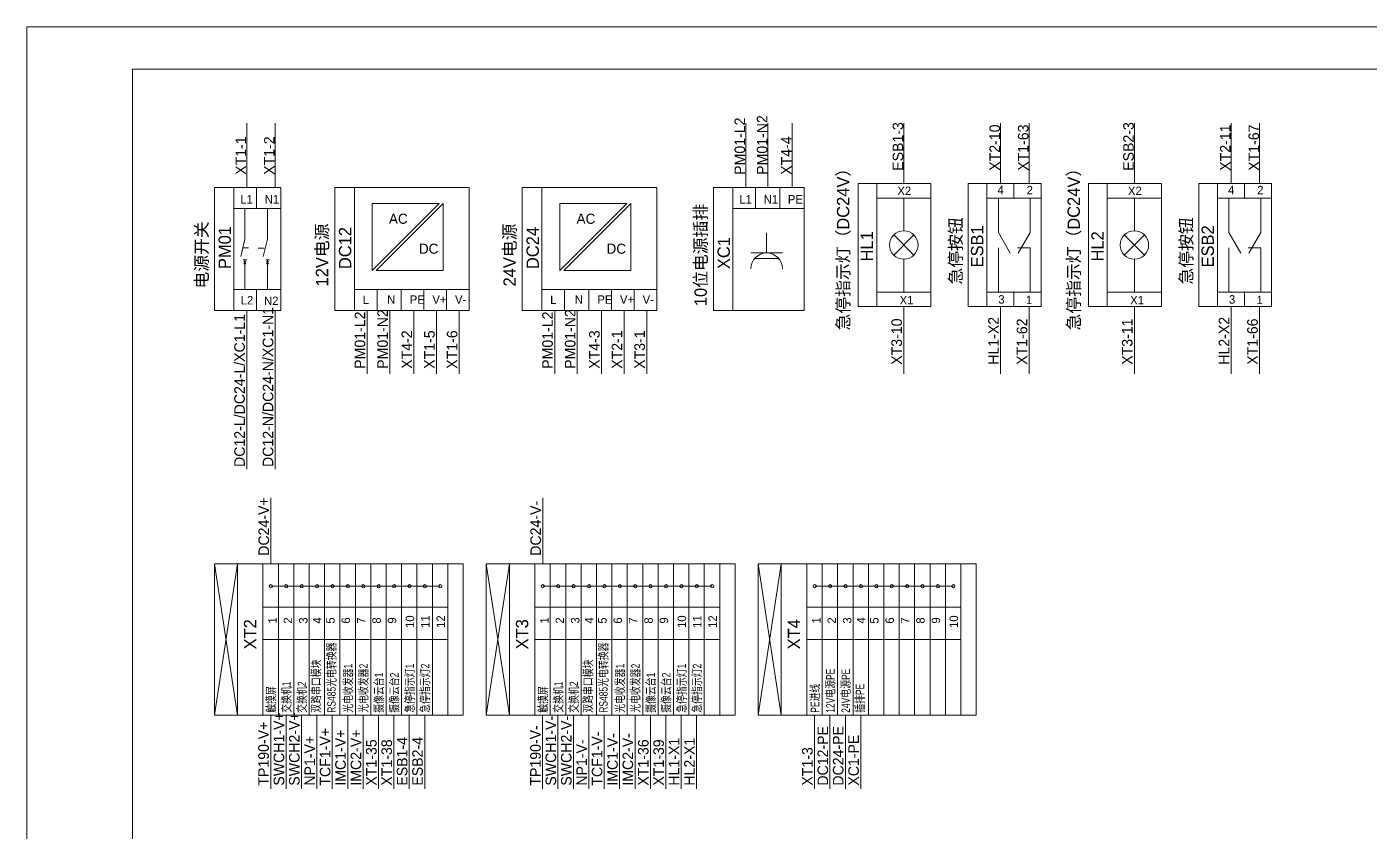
# Model space of a CAD drawing. Header units: millimetres. Extents: x 32721 to 103787, y 57624 to 127312.
# Drawn here: x 50707 to 52827, y 62781 to 64052 of the extents above; entities that cross this region are included whole.
import ezdxf
from ezdxf.enums import TextEntityAlignment as Align

# ---------------------------------------------------------------- set-up
doc = ezdxf.new("R2010")
doc.units = ezdxf.units.MM
doc.header["$LTSCALE"] = 10
doc.header["$PDSIZE"] = -5
doc.layers.get('0').update_dxf_attribs({"lineweight": 18})
for name, color, linetype, lineweight in [('1轮廓实线层', 7, 'Continuous', 18), ('2细线层', 4, 'Continuous', 18), ('图框层', 7, 'Continuous', 18)]:
    doc.layers.add(name, color=color, linetype=linetype, lineweight=lineweight)
doc.styles.add('样式 1', font='SIMYOU.TTF', dxfattribs={"width": 0.75})

msp = doc.modelspace()

# ---------------------------------------------------------------- linework, layer by layer
for p, q in [((51003.22, 63603.99), (51003.22, 63798.39)), ((51003.22, 63798.39), (51108.14, 63798.39)), ((51034.2, 63603.99), (51034.2, 63798.39)), ((51069.93, 63798.39), (51069.93, 63765.17)), ((51069.93, 63765.17), (51069.93, 63798.39)), ((51108.14, 63798.39), (51108.14, 63603.99)), ((51193.18, 63603.99), (51193.18, 63798.39)), ((51193.18, 63798.39), (51405.26, 63798.39)), ((51224.16, 63603.99), (51224.16, 63798.39)), ((51405.26, 63603.99), (51405.26, 63798.39)), ((51489.18, 63603.99), (51489.18, 63798.39)), ((51489.18, 63798.39), (51701.26, 63798.39)), ((51520.16, 63603.99), (51520.16, 63798.39)), ((51701.26, 63603.99), (51701.26, 63798.39)), ((51790.59, 63603.99), (51790.59, 63798.39)), ((51790.59, 63798.39), (51933.72, 63798.39)), ((51821.58, 63603.99), (51821.58, 63798.39)), ((51857.3, 63798.39), (51857.3, 63765.17)), ((51857.3, 63765.17), (51857.3, 63798.39)), ((51895.51, 63798.39), (51895.51, 63765.17)), ((51933.72, 63798.39), (51933.72, 63603.99)), ((51034.2, 63765.17), (51108.14, 63765.17)), ((51051.39, 63765.17), (51051.39, 63716.83)), ((51087.11, 63765.17), (51087.11, 63716.83)), ((51821.58, 63765.17), (51933.72, 63765.17)), ((51051.39, 63716.83), (51044.79, 63689.36)), ((51087.11, 63716.83), (51080.51, 63689.36)), ((51048.09, 63703.1), (51057.24, 63703.1)), ((51072.47, 63702.58), (51081.79, 63702.58)), ((51048.8, 63684.25), (51054.35, 63684.25)), ((51053.1, 63677.88), (51049.68, 63681.3)), ((51051.39, 63679.59), (51049.68, 63677.88)), ((51051.39, 63637.2), (51051.39, 63684.25)), ((51051.39, 63679.59), (51053.1, 63681.3)), ((51084.52, 63684.25), (51090.07, 63684.25)), ((51088.82, 63677.88), (51085.4, 63681.3)), ((51087.11, 63679.59), (51085.4, 63677.88)), ((51087.11, 63637.2), (51087.11, 63684.25)), ((51087.11, 63679.59), (51088.82, 63681.3)), ((51034.2, 63637.2), (51108.14, 63637.2)), ((51069.93, 63637.2), (51069.93, 63603.99)), ((51069.93, 63603.99), (51069.93, 63637.2)), ((51224.16, 63637.2), (51405.26, 63637.2)), ((51259.88, 63637.2), (51259.88, 63603.99)), ((51259.88, 63603.99), (51259.88, 63637.2)), ((51298.1, 63637.2), (51298.1, 63603.99)), ((51333.82, 63603.99), (51333.82, 63637.2)), ((51369.54, 63603.99), (51369.54, 63637.2)), ((51520.16, 63637.2), (51701.26, 63637.2)), ((51555.88, 63637.2), (51555.88, 63603.99)), ((51555.88, 63603.99), (51555.88, 63637.2)), ((51594.09, 63637.2), (51594.09, 63603.99)), ((51629.81, 63603.99), (51629.81, 63637.2)), ((51665.54, 63603.99), (51665.54, 63637.2)), ((51108.14, 63603.99), (51003.22, 63603.99)), ((51405.26, 63603.99), (51193.18, 63603.99)), ((51701.26, 63603.99), (51489.18, 63603.99)), ((51933.72, 63603.99), (51790.59, 63603.99))]:
    msp.add_line(p, q)
at = {"layer": '1轮廓实线层'}
for p, q in [((51054.29, 63798.39), (51054.29, 63899.86)), ((51099.17, 63798.39), (51099.17, 63899.86)), ((51841.67, 63798.39), (51841.67, 63899.86)), ((51876.81, 63798.39), (51876.81, 63899.86)), ((51915.02, 63798.39), (51915.02, 63899.86)), ((52091.1, 63804.76), (52091.1, 63899.86)), ((52243.91, 63804.76), (52243.91, 63899.86)), ((52288.79, 63804.76), (52288.79, 63899.86)), ((52454.91, 63804.76), (52454.91, 63899.86)), ((52607.72, 63804.76), (52607.72, 63899.86)), ((52652.6, 63804.76), (52652.6, 63899.86)), ((51003.22, 63603.99), (51003.22, 63798.39)), ((51193.18, 63603.99), (51193.18, 63798.39)), ((51489.18, 63603.99), (51489.18, 63798.39)), ((51790.59, 63603.99), (51790.59, 63798.39)), ((52133.87, 63804.76), (52018.98, 63804.76)), ((52018.98, 63610.36), (52018.98, 63804.76)), ((52048.33, 63610.36), (52048.33, 63804.76)), ((52133.87, 63610.36), (52133.87, 63804.76)), ((52307.72, 63804.76), (52192.84, 63804.76)), ((52192.84, 63610.36), (52192.84, 63804.76)), ((52222.19, 63610.36), (52222.19, 63804.76)), ((52264.96, 63781.78), (52264.96, 63804.76)), ((52307.72, 63804.76), (52307.72, 63610.36)), ((52497.68, 63804.76), (52382.79, 63804.76)), ((52382.79, 63610.36), (52382.79, 63804.76)), ((52412.15, 63610.36), (52412.15, 63804.76)), ((52497.68, 63610.36), (52497.68, 63804.76)), ((52671.54, 63804.76), (52556.65, 63804.76)), ((52556.65, 63610.36), (52556.65, 63804.76)), ((52586, 63610.36), (52586, 63804.76)), ((52628.77, 63781.78), (52628.77, 63804.76)), ((52671.54, 63804.76), (52671.54, 63610.36)), ((52048.33, 63781.78), (52133.87, 63781.78)), ((52091.1, 63730.06), (52091.1, 63781.78)), ((52222.19, 63781.78), (52307.72, 63781.78)), ((52240.4, 63781.78), (52240.4, 63727.18)), ((52274.79, 63781.78), (52307.72, 63781.78)), ((52290.47, 63781.78), (52290.47, 63727.18)), ((52412.15, 63781.78), (52497.68, 63781.78)), ((52454.91, 63730.06), (52454.91, 63781.78)), ((52586, 63781.78), (52671.54, 63781.78)), ((52604.21, 63781.78), (52604.21, 63727.18)), ((52638.6, 63781.78), (52671.54, 63781.78)), ((52654.28, 63781.78), (52654.28, 63727.18)), ((51252.32, 63667.58), (51357.87, 63773.12)), ((51258.79, 63667.58), (51364.33, 63773.12)), ((51548.32, 63667.58), (51653.86, 63773.12)), ((51554.79, 63667.58), (51660.33, 63773.12)), ((51874.71, 63694.98), (51874.71, 63726.64)), ((52107.01, 63723.47), (52075.19, 63691.65)), ((52075.19, 63723.47), (52107.01, 63691.65)), ((52240.4, 63727.18), (52259.16, 63694.68)), ((52290.47, 63727.18), (52271.71, 63694.68)), ((52470.82, 63723.47), (52439, 63691.65)), ((52439, 63723.47), (52470.82, 63691.65)), ((52604.21, 63727.18), (52622.97, 63694.68)), ((52654.28, 63727.18), (52635.52, 63694.68)), ((51899.6, 63694.98), (51849.83, 63694.98)), ((52240.4, 63702.98), (52240.4, 63633.35)), ((52290.47, 63702.98), (52270.63, 63702.98)), ((52290.47, 63702.98), (52290.47, 63633.35)), ((52604.21, 63702.98), (52604.21, 63633.35)), ((52654.28, 63702.98), (52634.45, 63702.98)), ((52654.28, 63702.98), (52654.28, 63633.35)), ((51855.84, 63686.31), (51893.59, 63686.31)), ((52091.1, 63633.35), (52091.1, 63685.06)), ((52454.91, 63633.35), (52454.91, 63685.06)), ((52048.33, 63633.35), (52133.87, 63633.35)), ((52307.72, 63633.35), (52222.19, 63633.35)), ((52264.96, 63610.36), (52264.96, 63633.35)), ((52412.15, 63633.35), (52497.68, 63633.35)), ((52671.54, 63633.35), (52586, 63633.35)), ((52628.77, 63610.36), (52628.77, 63633.35)), ((52133.87, 63610.36), (52018.98, 63610.36)), ((52091.1, 63610.36), (52091.1, 63503.97)), ((52307.72, 63610.36), (52192.84, 63610.36)), ((52243.91, 63610.36), (52243.91, 63503.97)), ((52288.79, 63610.36), (52288.79, 63503.97)), ((52497.68, 63610.36), (52382.79, 63610.36)), ((52454.91, 63610.36), (52454.91, 63503.97)), ((52671.54, 63610.36), (52556.65, 63610.36)), ((52607.72, 63610.36), (52607.72, 63503.97)), ((52652.6, 63610.36), (52652.6, 63503.97)), ((51054.29, 63603.99), (51054.29, 63353.97)), ((51099.17, 63603.99), (51099.17, 63353.97)), ((51244.25, 63603.99), (51244.25, 63503.97)), ((51279.97, 63603.99), (51279.97, 63503.97)), ((51318.19, 63603.99), (51318.19, 63503.97)), ((51353.91, 63603.99), (51353.91, 63503.97)), ((51389.63, 63603.99), (51389.63, 63503.97)), ((51540.25, 63603.99), (51540.25, 63503.97)), ((51575.97, 63603.99), (51575.97, 63503.97)), ((51614.18, 63603.99), (51614.18, 63503.97)), ((51649.9, 63603.99), (51649.9, 63503.97)), ((51685.62, 63603.99), (51685.62, 63503.97)), ((51092.44, 63204.37), (51092.44, 63308.54)), ((51521.52, 63204.37), (51521.52, 63308.54)), ((51003.22, 63204.37), (51039.67, 62965.16)), ((51003.22, 62965.16), (51039.67, 63204.37)), ((51003.22, 63204.37), (51395.85, 63204.37)), ((51039.67, 62965.16), (51039.67, 63204.37)), ((51079.95, 63204.37), (51079.95, 62965.16)), ((51079.95, 63204.37), (51079.95, 62965.16)), ((51104.25, 63204.37), (51104.25, 62965.16)), ((51128.55, 63204.37), (51128.55, 62965.16)), ((51152.85, 63204.37), (51152.85, 62965.16)), ((51177.15, 63204.37), (51177.15, 62965.16)), ((51201.45, 63204.37), (51201.45, 62965.16)), ((51225.75, 63204.37), (51225.75, 62965.16)), ((51250.05, 63204.37), (51250.05, 62965.16)), ((51274.35, 63204.37), (51274.35, 62965.16)), ((51298.65, 63204.37), (51298.65, 62965.16)), ((51322.95, 63204.37), (51322.95, 62965.16)), ((51347.25, 63204.37), (51347.25, 62965.16)), ((51371.55, 63204.37), (51371.55, 62965.16)), ((51395.85, 63204.37), (51395.85, 62965.16)), ((51432.3, 63204.37), (51468.75, 62965.16)), ((51432.3, 62965.16), (51468.75, 63204.37)), ((51432.3, 63204.37), (51824.92, 63204.37)), ((51468.75, 62965.16), (51468.75, 63204.37)), ((51509.02, 63204.37), (51509.02, 62965.16)), ((51509.02, 63204.37), (51509.02, 62965.16)), ((51533.32, 63204.37), (51533.32, 62965.16)), ((51557.62, 63204.37), (51557.62, 62965.16)), ((51581.92, 63204.37), (51581.92, 62965.16)), ((51606.22, 63204.37), (51606.22, 62965.16)), ((51630.52, 63204.37), (51630.52, 62965.16)), ((51654.82, 63204.37), (51654.82, 62965.16)), ((51679.12, 63204.37), (51679.12, 62965.16)), ((51703.42, 63204.37), (51703.42, 62965.16)), ((51727.72, 63204.37), (51727.72, 62965.16)), ((51752.02, 63204.37), (51752.02, 62965.16)), ((51776.32, 63204.37), (51776.32, 62965.16)), ((51800.62, 63204.37), (51800.62, 62965.16)), ((51824.92, 63204.37), (51824.92, 62965.16)), ((51861.37, 63204.37), (51897.82, 62965.16)), ((51861.37, 62965.16), (51897.82, 63204.37)), ((51861.37, 63204.37), (52205.4, 63204.37)), ((51897.82, 62965.16), (51897.82, 63204.37)), ((51938.1, 63204.37), (51938.1, 62965.16)), ((51938.1, 63204.37), (51938.1, 62965.16)), ((51962.4, 63204.37), (51962.4, 62965.16)), ((51986.7, 63204.37), (51986.7, 62965.16)), ((52011, 63204.37), (52011, 62965.16)), ((52035.3, 63204.37), (52035.3, 62965.16)), ((52059.6, 63204.37), (52059.6, 62965.16)), ((52083.9, 63204.37), (52083.9, 62965.16)), ((52108.2, 63204.37), (52108.2, 62965.16)), ((52132.5, 63204.37), (52132.5, 62965.16)), ((52156.8, 63204.37), (52156.8, 62965.16)), ((52181.1, 63204.37), (52181.1, 62965.16)), ((52205.4, 63204.37), (52205.4, 62965.16)), ((51092.44, 63168.93), (51359.74, 63168.93)), ((51521.52, 63168.93), (51788.82, 63168.93)), ((51950.6, 63168.93), (52169.3, 63168.93)), ((51039.67, 63159.56), (51039.67, 62965.16)), ((51039.67, 63159.56), (51039.67, 62965.16)), ((51468.75, 63159.56), (51468.75, 62965.16)), ((51468.75, 63159.56), (51468.75, 62965.16)), ((51897.82, 63159.56), (51897.82, 62965.16)), ((51897.82, 63159.56), (51897.82, 62965.16)), ((51371.55, 63135.9), (51079.95, 63135.9)), ((51800.62, 63135.9), (51509.02, 63135.9)), ((52181.1, 63135.9), (51938.1, 63135.9)), ((51079.95, 63084.76), (51371.55, 63084.76)), ((51509.02, 63084.76), (51800.62, 63084.76)), ((51938.1, 63084.76), (52181.1, 63084.76)), ((51395.85, 62965.16), (51003.22, 62965.16)), ((51092.1, 62965.16), (51092.1, 62849)), ((51092.1, 62965.16), (51092.1, 62849)), ((51116.4, 62965.16), (51116.4, 62849)), ((51116.4, 62965.16), (51116.4, 62849)), ((51140.7, 62965.16), (51140.7, 62849)), ((51140.7, 62965.16), (51140.7, 62849)), ((51165, 62965.16), (51165, 62849)), ((51165, 62965.16), (51165, 62849)), ((51189.3, 62965.16), (51189.3, 62849)), ((51189.3, 62965.16), (51189.3, 62849)), ((51213.6, 62965.16), (51213.6, 62849)), ((51213.6, 62965.16), (51213.6, 62849)), ((51237.9, 62965.16), (51237.9, 62849)), ((51237.9, 62965.16), (51237.9, 62849)), ((51262.2, 62965.16), (51262.2, 62849)), ((51262.2, 62965.16), (51262.2, 62849)), ((51286.5, 62965.16), (51286.5, 62849)), ((51286.5, 62965.16), (51286.5, 62849)), ((51310.8, 62965.16), (51310.8, 62849)), ((51310.8, 62965.16), (51310.8, 62849)), ((51335.1, 62965.16), (51335.1, 62849)), ((51335.1, 62965.16), (51335.1, 62849)), ((51824.92, 62965.16), (51432.3, 62965.16)), ((51521.17, 62965.16), (51521.17, 62849)), ((51521.17, 62965.16), (51521.17, 62849)), ((51545.47, 62965.16), (51545.47, 62849)), ((51545.47, 62965.16), (51545.47, 62849)), ((51569.77, 62965.16), (51569.77, 62849)), ((51569.77, 62965.16), (51569.77, 62849)), ((51594.07, 62965.16), (51594.07, 62849)), ((51594.07, 62965.16), (51594.07, 62849)), ((51618.37, 62965.16), (51618.37, 62849)), ((51618.37, 62965.16), (51618.37, 62849)), ((51642.67, 62965.16), (51642.67, 62849)), ((51642.67, 62965.16), (51642.67, 62849)), ((51666.97, 62965.16), (51666.97, 62849)), ((51666.97, 62965.16), (51666.97, 62849)), ((51691.27, 62965.16), (51691.27, 62849)), ((51691.27, 62965.16), (51691.27, 62849)), ((51715.57, 62965.16), (51715.57, 62849)), ((51715.57, 62965.16), (51715.57, 62849)), ((51739.87, 62965.16), (51739.87, 62849)), ((51739.87, 62965.16), (51739.87, 62849)), ((51764.17, 62965.16), (51764.17, 62849)), ((51764.17, 62965.16), (51764.17, 62849)), ((52205.4, 62965.16), (51861.37, 62965.16)), ((51950.25, 62965.16), (51950.25, 62849)), ((51950.25, 62965.16), (51950.25, 62849)), ((51974.55, 62965.16), (51974.55, 62849)), ((51974.55, 62965.16), (51974.55, 62849)), ((51998.85, 62965.16), (51998.85, 62849)), ((51998.85, 62965.16), (51998.85, 62849)), ((52023.15, 62965.16), (52023.15, 62849)), ((52023.15, 62965.16), (52023.15, 62849))]:
    msp.add_line(p, q, dxfattribs=at)
for points in [[(51252.32, 63773.12), (51357.87, 63773.12)], [(51252.32, 63667.58), (51252.32, 63773.12)], [(51364.33, 63773.12), (51364.33, 63667.58), (51258.79, 63667.58)], [(51548.32, 63773.12), (51653.86, 63773.12)], [(51548.32, 63667.58), (51548.32, 63773.12)], [(51660.33, 63773.12), (51660.33, 63667.58), (51554.79, 63667.58)]]:
    msp.add_lwpolyline(points, dxfattribs=at)
for points in [[(51003.22, 62965.16), (51003.22, 63204.37), (51039.67, 63204.37), (51039.67, 62965.16)], [(51432.3, 62965.16), (51432.3, 63204.37), (51468.75, 63204.37), (51468.75, 62965.16)], [(51861.37, 62965.16), (51861.37, 63204.37), (51897.82, 63204.37), (51897.82, 62965.16)]]:
    msp.add_lwpolyline(points, close=True, dxfattribs=at)
for centre, radius in [((52091.1, 63707.56), 22.5), ((52454.91, 63707.56), 22.5), ((51092.44, 63168.93), 2.5), ((51116.74, 63168.93), 2.5), ((51141.04, 63168.93), 2.5), ((51165.34, 63168.93), 2.5), ((51189.64, 63168.93), 2.5), ((51213.94, 63168.93), 2.5), ((51238.24, 63168.93), 2.5), ((51262.54, 63168.93), 2.5), ((51286.84, 63168.93), 2.5), ((51311.14, 63168.93), 2.5), ((51335.44, 63168.93), 2.5), ((51359.74, 63168.93), 2.5), ((51521.52, 63168.93), 2.5), ((51545.82, 63168.93), 2.5), ((51570.12, 63168.93), 2.5), ((51594.42, 63168.93), 2.5), ((51618.72, 63168.93), 2.5), ((51643.02, 63168.93), 2.5), ((51667.32, 63168.93), 2.5), ((51691.62, 63168.93), 2.5), ((51715.92, 63168.93), 2.5), ((51740.22, 63168.93), 2.5), ((51764.52, 63168.93), 2.5), ((51788.82, 63168.93), 2.5), ((51950.6, 63168.93), 2.5), ((51974.9, 63168.93), 2.5), ((51999.2, 63168.93), 2.5), ((52023.5, 63168.93), 2.5), ((52047.8, 63168.93), 2.5), ((52072.1, 63168.93), 2.5), ((52096.4, 63168.93), 2.5), ((52120.7, 63168.93), 2.5), ((52145, 63168.93), 2.5), ((52169.3, 63168.93), 2.5)]:
    msp.add_circle(centre, radius, dxfattribs=at)
msp.add_arc((51874.71, 63670.09), 24.89, 0, 180, dxfattribs=at)
for p in [(52243.57, 63633.35), (52264.96, 63633.35), (52286.34, 63633.35), (52607.38, 63633.35), (52628.77, 63633.35), (52650.15, 63633.35), (52274.4, 63610.36), (52274.4, 63610.36), (52638.21, 63610.36), (52638.21, 63610.36)]:
    msp.add_point(p, dxfattribs=at)
at = {"layer": '2细线层'}
for p in [(50707.41, 61251.98), (54667.41, 64051.98)]:
    msp.add_line(p, (50707.41, 64051.98), dxfattribs=at)
at = {"layer": '图框层'}
for p in [(50874.08, 61318.65), (54600.74, 63985.32)]:
    msp.add_line(p, (50874.08, 63985.32), dxfattribs=at)

# ---------------------------------------------------------------- texts
at = {"layer": '1轮廓实线层', "style": '样式 1'}
for s, height, p in [('PM01-L2', 16.667, (51840.74, 63818.37)), ('PM01-N2', 16.667, (51875.88, 63818.37)), ('ESB1-3', 16.667, (52090.17, 63824.74)), ('XT2-10', 16.667, (52242.98, 63824.74)), ('XT1-63', 16.667, (52287.86, 63824.74)), ('ESB2-3', 16.667, (52453.98, 63824.74)), ('XT2-11', 16.667, (52606.79, 63824.74)), ('XT1-67', 16.667, (52651.67, 63824.74)), ('XT1-1', 16.667, (51053.36, 63818.37)), ('XT1-2', 16.667, (51098.24, 63818.37)), ('XT4-4', 16.667, (51914.09, 63818.37)), ('PM01', 19.444, (51029.29, 63669.56)), ('DC12', 19.444, (51219.24, 63669.56)), ('DC24', 19.444, (51515.24, 63669.56)), ('XC1', 19.444, (51816.66, 63669.56)), ('DC12-N/DC24-N/XC1-N1', 16.6667, (51096.22, 63357.18)), ('DC12-L/DC24-L/XC1-L1', 16.6667, (51051.34, 63357.18)), ('PM01-L2', 16.667, (51241.3, 63512.14)), ('PM01-N2', 16.667, (51277.02, 63512.14)), ('PM01-L2', 16.667, (51537.29, 63512.14)), ('PM01-N2', 16.667, (51573.01, 63512.14)), ('XT3-10', 16.667, (52088.15, 63518.51)), ('HL1-X2', 16.667, (52240.95, 63518.51)), ('XT1-62', 16.667, (52285.83, 63518.51)), ('XT3-11', 16.667, (52451.96, 63518.51)), ('HL2-X2', 16.667, (52604.77, 63518.51)), ('XT1-66', 16.667, (52649.64, 63518.51)), ('XT4-2', 16.667, (51315.23, 63512.14)), ('XT1-5', 16.667, (51350.95, 63512.14)), ('XT1-6', 16.667, (51386.67, 63512.14)), ('XT4-3', 16.667, (51611.23, 63512.14)), ('XT2-1', 16.667, (51646.95, 63512.14)), ('XT3-1', 16.667, (51682.67, 63512.14)), ('DC24-V+', 16.667, (51089.49, 63217.02)), ('DC24-V-', 16.667, (51518.56, 63217.02)), ('1', 13.33, (51101.66, 63109.86)), ('2', 13.33, (51125.94, 63109.86)), ('3', 13.33, (51150.22, 63109.86)), ('4', 13.33, (51172.26, 63109.86)), ('5', 13.33, (51193.05, 63109.86)), ('6', 13.33, (51217.34, 63109.86)), ('7', 13.33, (51241.62, 63109.86)), ('8', 13.33, (51265.9, 63109.86)), ('9', 13.33, (51290.18, 63109.86)), ('10', 13.333, (51318.5, 63103.09)), ('11', 13.333, (51342.8, 63103.09)), ('12', 13.333, (51367.1, 63103.09)), ('1', 13.33, (51530.74, 63109.86)), ('2', 13.33, (51555.02, 63109.86)), ('3', 13.33, (51579.3, 63109.86)), ('4', 13.33, (51601.34, 63109.86)), ('5', 13.33, (51622.13, 63109.86)), ('6', 13.33, (51646.41, 63109.86)), ('7', 13.33, (51670.69, 63109.86)), ('8', 13.33, (51694.98, 63109.86)), ('9', 13.33, (51719.26, 63109.86)), ('10', 13.333, (51747.57, 63103.09)), ('11', 13.333, (51771.87, 63103.09)), ('12', 13.333, (51796.17, 63103.09)), ('1', 13.33, (51959.81, 63109.86)), ('2', 13.33, (51984.1, 63109.86)), ('3', 13.33, (52008.38, 63109.86)), ('4', 13.33, (52030.41, 63109.86)), ('5', 13.33, (52051.21, 63109.86)), ('6', 13.33, (52075.49, 63109.86)), ('7', 13.33, (52099.77, 63109.86)), ('8', 13.33, (52124.05, 63109.86)), ('9', 13.33, (52148.33, 63109.86)), ('10', 13.333, (52176.65, 63103.09)), ('TP190-V+', 16.667, (51089.14, 62854.12)), ('SWCH1-V+', 16.667, (51113.44, 62854.12)), ('SWCH2-V+', 16.667, (51137.74, 62854.12)), ('SWCH1-V-', 16.667, (51542.52, 62854.12)), ('SWCH2-V-', 16.667, (51566.82, 62854.12)), ('NP1-V+', 16.667, (51162.04, 62854.12)), ('TCF1-V+', 16.667, (51186.34, 62854.12)), ('IMC1-V+', 16.667, (51210.64, 62854.12)), ('IMC2-V+', 16.667, (51234.94, 62854.12)), ('ESB1-4', 16.667, (51307.84, 62854.12)), ('ESB2-4', 16.667, (51332.14, 62854.12)), ('TP190-V-', 16.667, (51518.22, 62854.12)), ('TCF1-V-', 16.667, (51615.42, 62854.12)), ('IMC1-V-', 16.667, (51639.72, 62854.12)), ('IMC2-V-', 16.667, (51664.02, 62854.12)), ('HL1-X1', 16.667, (51736.92, 62854.12)), ('HL2-X1', 16.667, (51761.22, 62854.12)), ('DC12-PE', 16.667, (51971.6, 62854.12)), ('DC24-PE', 16.667, (51995.9, 62854.12)), ('XC1-PE', 16.667, (52020.2, 62854.12)), ('XT1-35', 16.667, (51259.24, 62854.12)), ('XT1-38', 16.667, (51283.54, 62854.12)), ('NP1-V-', 16.667, (51591.12, 62854.12)), ('XT1-36', 16.667, (51688.32, 62854.12)), ('XT1-39', 16.667, (51712.62, 62854.12)), ('XT1-3', 16.667, (51947.3, 62854.12))]:
    msp.add_text(s, height=height, rotation=90, dxfattribs=at).set_placement(p)
for s, height, p in [('急停指示灯（DC24V）', 19.4444, (52005.06, 63707.38)), ('急停指示灯（DC24V）', 19.4444, (52368.87, 63707.38)), ('10位电源插排', 19.444, (51780.24, 63691.83)), ('电源开关', 19.444, (50992.87, 63691.83)), ('12V电源', 19.444, (51182.83, 63691.83)), ('24V电源', 19.444, (51478.82, 63691.83)), ('急停按钮', 19.444, (52182.48, 63698.2)), ('ESB1', 19.444, (52216.5, 63705.48)), ('急停按钮', 19.444, (52546.3, 63698.2)), ('ESB2', 19.444, (52580.31, 63705.48)), ('HL1', 19.444, (52042.64, 63705.48)), ('HL2', 19.444, (52406.45, 63705.48)), ('XT2', 19.444, (51069.38, 63093.08)), ('XT3', 19.444, (51498.46, 63093.08)), ('XT4', 19.444, (51927.53, 63093.08))]:
    msp.add_text(s, height=height, rotation=90, dxfattribs=at).set_placement(p, align=Align.CENTER)
for s, height, p in [('X2', 13.333, (52080.92, 63786.45)), ('4', 13.33, (52238.97, 63787.85)), ('2', 13.33, (52284.93, 63787.65)), ('X2', 13.333, (52444.73, 63786.45)), ('4', 13.33, (52602.79, 63787.85)), ('2', 13.33, (52648.75, 63787.65)), ('L1', 13.333, (51044.11, 63773.1)), ('N1', 13.333, (51082.62, 63773.1)), ('L1', 13.333, (51831.48, 63773.1)), ('N1', 13.333, (51869.99, 63773.1)), ('PE', 13.333, (51908.21, 63773.1)), ('AC', 16, (51278.68, 63741.03)), ('AC', 16, (51574.67, 63741.03)), ('DC', 16, (51325.95, 63693.79)), ('DC', 16, (51621.95, 63693.79)), ('L', 13.33, (51237.2, 63614.39)), ('N', 13.33, (51275.8, 63614.81)), ('PE', 13.333, (51311.52, 63614.81)), ('V+', 13.333, (51347.24, 63614.81)), ('V-', 13.333, (51382.96, 63614.81)), ('L', 13.33, (51533.2, 63614.39)), ('N', 13.33, (51571.79, 63614.81)), ('PE', 13.333, (51607.52, 63614.81)), ('V+', 13.333, (51643.24, 63614.81)), ('V-', 13.333, (51678.96, 63614.81)), ('3', 13.33, (52240.27, 63615.04)), ('1', 13.33, (52283.88, 63614.33)), ('3', 13.33, (52604.08, 63615.04)), ('1', 13.33, (52647.69, 63614.33)), ('L2', 13.333, (51044.81, 63613.77)), ('N2', 13.333, (51081.56, 63612.87)), ('X1', 13.333, (52084.49, 63613.9)), ('X1', 13.333, (52448.31, 63613.9))]:
    msp.add_text(s, height=height, dxfattribs=at).set_placement(p)
at = {"layer": '1轮廓实线层', "style": '样式 1', "width": 0.75}
for s, p in [('RS485光电转换器', (51194.73, 62969.14)), ('RS485光电转换器', (51623.8, 62969.14)), ('双路串口模块', (51170.43, 62969.14)), ('光电收发器1', (51220.94, 62969.14)), ('光电收发器2', (51245.24, 62969.14)), ('急停指示灯1', (51318.14, 62969.14)), ('急停指示灯2', (51342.44, 62969.14)), ('双路串口模块', (51599.5, 62969.14)), ('光电收发器1', (51650.01, 62969.14)), ('光电收发器2', (51674.31, 62969.14)), ('急停指示灯1', (51747.21, 62969.14)), ('急停指示灯2', (51771.51, 62969.14)), ('12V电源PE', (51981.89, 62969.14)), ('24V电源PE', (52006.19, 62969.14)), ('交换机1', (51123.74, 62969.14)), ('交换机2', (51148.04, 62969.14)), ('摄像云台1', (51269.54, 62969.14)), ('摄像云台2', (51293.84, 62969.14)), ('交换机1', (51552.81, 62969.14)), ('交换机2', (51577.11, 62969.14)), ('摄像云台1', (51698.61, 62969.14)), ('摄像云台2', (51722.91, 62969.14)), ('PE进线', (51957.59, 62969.14)), ('插排PE', (52028.58, 62969.14)), ('触摸屏', (51099.44, 62969.14)), ('触摸屏', (51528.51, 62969.14))]:
    msp.add_text(s, height=13.333, rotation=90, dxfattribs=at).set_placement(p)

doc.saveas('drawing.dxf')
